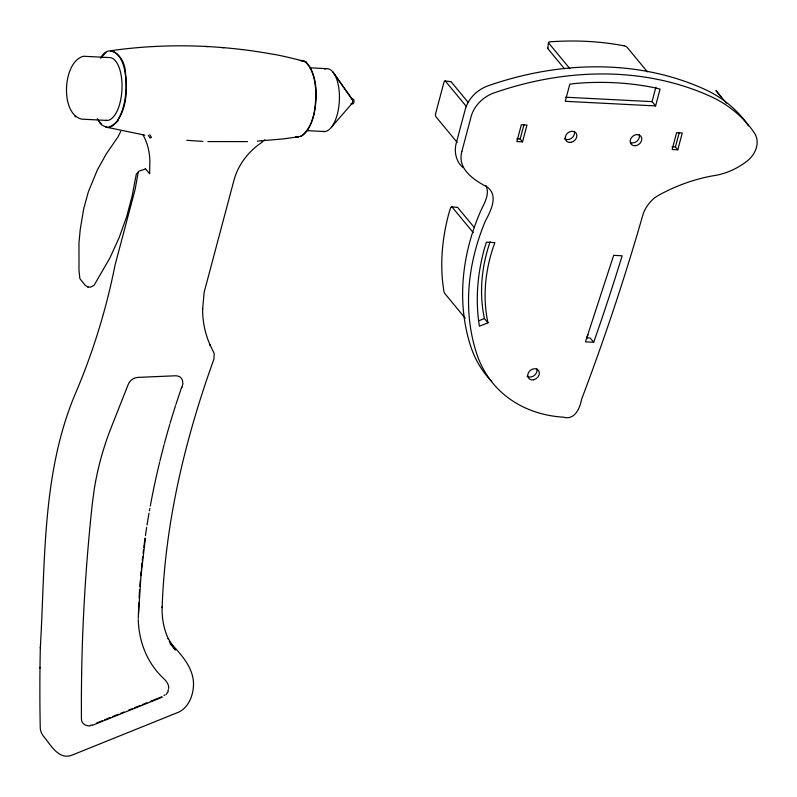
<?xml version="1.0" encoding="UTF-8"?>
<svg xmlns="http://www.w3.org/2000/svg" width="797" height="797" viewBox="0 0 797 797"><rect width="100%" height="100%" fill="white"/><g stroke="black" fill="none" stroke-linecap="round" stroke-linejoin="round"><path stroke-width="1.2" d="M138.23 172.092L135.151 189.287L115.037 265.152C106.35 308.937 93.199 351.806 75.705 392.861L75.566 393.19C41.583 473.139 45.459 562.144 40.338 647.194C39.75 674.123 39.701 701.051 40.258 727.98C40.368 730.939 41.554 733.519 43.237 735.9C50.38 744.239 58.629 760.846 72.437 754.968L178.498 712.219C187.843 707.965 192.605 696.996 193.372 687.233C195.116 668.623 180.799 654.128 169.233 641.655M138.28 618.313L138.857 602.721M88.069 287.04L85.249 285.376L79.879 278.651L78.993 270.372L78.973 243.115L80.228 229.486L83.685 208.924L88.288 192.007L97.403 169.841L106.36 153.791L118.026 136.875L120.686 131.405M39.98 668.055L39.989 667.258M40.328 647.991L40.338 647.194M100.641 57.972C110.046 41.085 125.059 58.051 125.298 71.66C127.689 89.922 127.201 112.546 112.716 125.876C99.745 131.007 119.291 123.505 118.245 119.241C123.336 110.464 125.288 100.253 125.956 90.24C126.494 76.901 125.019 54.266 110.534 50.759C164.062 43.078 218.796 44.483 271.986 54.066C283.483 55.541 316.668 64.726 302.372 60.721C299.811 60.154 299.293 60.672 302.372 60.721M302.073 135.54C314.666 124.651 315.951 105.951 315.732 90.37C315.164 82.33 313.749 74.091 309.674 67.028C302.153 57.653 307.503 63.491 310.003 67.147C317.565 81.374 317.236 98.509 314.098 113.921C312.304 121.074 309.794 128.456 304.494 133.816C303.119 135.55 297.191 137.761 302.432 135.44M139.096 597.999L139.286 594.442A854.404 691.029 -39.6 0 1 139.595 589.76M138.509 614.148L140.93 576.44L145.293 538.732M547.808 48.238L548.545 42.48M182.961 383.516L181.885 387.81M522.513 141.866L516.864 141.577L521.338 124.75L526.986 125.039L522.513 141.866L520.152 139.017L523.988 124.591M655.592 105.921L565.252 101.309L569.815 84.133L576.54 83.366A311.019 251.543 -39.6 0 1 653.321 87.491L660.075 89.095L655.592 105.921L652.056 101.637L655.891 87.222M677.789 149.796L672.15 149.507L676.623 132.681L682.272 132.969L677.789 149.796L675.428 146.937L679.273 132.521M175.908 404.477L181.666 387.133M586.871 337.818L587.957 334.7M593.705 342.282L598.955 327.159A2326.493 1881.637 -39.6 0 0 622.138 255.787L613.67 255.349L585.436 341.863L593.705 342.282L590.159 337.998L586.622 337.818M168.187 691.378L166.244 694.396M100.98 57.892L105.921 52.363M331.452 127.171L352.015 103.49M262.362 142.045C248.923 150.872 238.293 164.341 234.039 179.953L204.181 292.17L202.587 309.336L202.597 308.539C202.538 321.171 204.998 333.853 210.288 345.35L209.86 344.503L214.174 353.45L213.975 358.989C185.143 438.868 165.079 522.513 162.13 607.643L162.14 606.856C161.731 617.974 163.754 629.222 168.565 639.294L168.137 638.447L175.4 650.053L170.06 643.587M264.933 139.874L262.303 141.458L261.924 140.67M96.636 723.048L102.345 720.737M104.626 719.821L110.345 717.519M112.626 716.593L118.345 714.291M120.626 713.375L124.053 711.99M128.626 710.147L132.053 708.772M134.334 707.846L140.053 705.544M142.334 704.628L146.907 702.785M150.334 701.4L161.761 696.797M92.601 725.25L162.249 697.176M479.087 320.653L484.446 318.551A166.364 134.554 -39.6 0 1 490.135 241.72M487.993 322.835L479.415 326.202A213.197 172.431 -39.6 0 1 484.377 248.734L486.409 242.188L494.877 242.627A166.364 134.554 -39.6 0 0 487.993 322.835L484.446 318.551M300.32 136.496L283.274 138.927L257.361 141.099M144.835 169.203L139.057 171.076L136.257 174.294L132.093 196.261L126.554 217.033L119.151 237.626L109.956 257.869L94.076 285.296L90.539 287.149L87.64 286.96M247.469 141.607L207.848 141.567M87.72 725.848L90.111 725.898M309.525 67.785L326.332 68.652M565.422 97.214L652.056 101.637M516.765 138.837L520.152 139.017M672.04 146.768L675.428 146.937M107.236 120.447L81.822 119.151C59.755 114.32 62.555 61.429 83.526 56.258L108.94 57.553A31.501 13.888 -87.1 0 1 121.941 89.981A31.501 13.888 -87.1 0 1 105.493 120.327M306.616 130.628L324.628 131.545M186.797 140.312L202.886 141.388M205.457 46.415L208.087 46.605M221.546 47.501L224.166 47.69M108.462 127.381L105.981 127.092L144.905 135.171M451.55 206.821L457.279 207.369M444.935 80.965L450.644 81.583M623.961 45.778C599.643 41.185 574.747 40.019 550.069 41.813A2.521 1.086 9.3 0 0 548.705 43.068L569.805 68.592M106.34 127.231L101.936 125.009L98.679 120.775M97.314 118.703L100.412 123.226M304.085 61.329L306.417 62.804M463.137 167.579C456.382 162.16 454.071 152.496 455.964 144.247L465.518 108.362C469.114 97.234 478.728 88.577 489.826 85.209A320.474 259.194 -39.6 0 1 704.717 89.324A157.487 127.371 -39.6 0 1 746.829 123.415L748.532 125.906M100.073 123.107L101.319 124.372M74.928 116.342L75.416 116.84M726.406 103.182L715.955 90.529L720.847 96.666M647.413 71.85L627.09 47.272A2.521 0.857 20.6 0 0 623.961 45.778M564.386 68.672L547.967 48.816A2.521 1.086 9.3 0 1 547.977 47.979M468.387 102.644L451.202 81.852A2.521 1.116 -87.1 0 0 450.355 81.702M466.584 106.748L445.483 81.234A2.521 1.116 -87.1 0 0 443.939 82.34L435.66 113.443A2.521 1.116 -87.1 0 0 436.009 116.83L457.109 142.354M474.255 227.494L457.847 207.648A2.521 1.156 -84.5 0 0 456.97 207.489M473.219 232.614L452.118 207.09A2.521 1.156 -84.5 0 0 450.474 208.186L449.07 212.689A219.673 177.661 -39.6 0 0 442.385 279.647L443.7 290.377A2.521 0.677 73.1 0 0 444.905 293.645L465.229 318.222M145.333 168.556L149.667 173.796L149.856 160.366A78.744 63.69 -39.6 0 0 142.872 134.573M332.937 72.059L352.135 99.296M334.361 74.071L352.234 99.446M149.796 134.733L151.49 137.453L149.985 138.001L148.332 135.341M486.04 185.581C490.374 195.484 482.962 205.078 479.465 213.875A222.652 180.072 -39.6 0 0 470.947 346.994A134.514 108.79 -39.6 0 0 491.709 381.374M639.254 134.753A6.296 5.091 -39.6 0 1 637.192 140.949A6.296 5.091 -39.6 0 1 630.716 142.653M574.318 131.435A6.296 5.091 -39.6 0 1 571.618 138.16A6.296 5.091 -39.6 0 1 564.565 138.708M536.809 368.891A6.296 5.091 -39.6 0 1 534.11 375.616A6.296 5.091 -39.6 0 1 527.056 376.164M92.063 724.891A9.444 7.641 -39.6 0 1 90.35 725.409M86.983 725.509A9.444 7.641 -39.6 0 1 81.433 719.053L81.394 702.336A2191.401 1772.369 -39.6 0 1 92.362 503.266L94.315 488.83A310.192 250.876 -39.6 0 1 109.408 432.094L128.197 384.523A9.444 7.641 -39.6 0 1 137.821 377.399L175.43 375.776A9.444 7.641 -39.6 0 1 182.772 382.739M139.854 586.243A854.404 691.029 -39.6 0 1 140.322 580.375M140.73 575.683A854.404 691.029 -39.6 0 1 141.169 570.981M141.398 568.63A854.404 691.029 -39.6 0 1 142.015 562.742M142.274 560.391A854.404 691.029 -39.6 0 1 142.673 556.864M143.091 553.327A854.404 691.029 -39.6 0 1 143.52 549.791M143.819 547.429A854.404 691.029 -39.6 0 1 145.094 537.995M145.433 535.634A854.404 691.029 -39.6 0 1 146.668 527.365M147.046 525.004A854.404 691.029 -39.6 0 1 149.009 513.178M149.428 510.817A854.404 691.029 -39.6 0 1 149.856 508.446M150.284 506.085A854.404 691.029 -39.6 0 1 159.629 462.3M159.918 461.124A854.404 691.029 -39.6 0 1 164.142 444.567M164.451 443.391A854.404 691.029 -39.6 0 1 169.761 424.492M170.1 423.317A854.404 691.029 -39.6 0 1 175.529 405.643M138.27 619.558A120.108 97.134 -39.6 0 0 159.978 674.88L165.059 679.951A24.966 20.194 -39.6 0 1 168.326 685.171A9.464 7.651 -39.6 0 1 168.585 688.459M168.346 689.604A9.464 7.651 -39.6 0 1 167.958 690.74M165.009 694.795A9.464 7.651 -39.6 0 1 163.993 695.582M148.88 172.68A3.148 1.813 -24.8 0 1 148.481 172.371M352.742 99.217A2.401 1.056 -87.1 0 1 353.988 101.996A2.401 1.056 -87.1 0 1 352.194 103.281M351.228 99.226A2.401 1.056 -87.1 0 1 352.623 101.498A2.401 1.056 -87.1 0 1 350.999 103.56M324.578 69.02A31.501 13.888 -87.1 0 1 339.422 99.097A31.501 13.888 -87.1 0 1 322.885 131.425M461.871 151.39C456.96 169.243 474.016 179.992 487.405 187.175C498.842 195.863 490.504 211.364 485.373 221.018A222.652 180.072 -39.6 0 0 476.845 354.137A134.514 108.79 -39.6 0 0 563.439 417.18C574.637 420.437 579.897 408.423 581.491 399.576A2335.947 1889.279 -39.6 0 0 641.226 220.63L642.661 215.618A31.501 25.474 -39.6 0 1 654.955 197.586L659.049 195.046A157.487 127.371 -39.6 0 1 713.205 175.758A62.435 50.5 -39.6 0 0 747.357 160.864A22.635 18.301 -39.6 0 0 754.43 133.049L752.727 130.559A157.487 127.371 -39.6 0 0 710.625 96.457A320.474 259.194 -39.6 0 0 495.724 92.342C484.626 95.71 475.022 104.367 471.416 115.495L461.871 151.39M298.188 136.945L295.697 136.895L298.188 136.945M635.996 145.652A6.296 5.091 -39.6 0 0 641.027 136.407A6.296 5.091 -39.6 0 0 630.915 138.439A6.296 5.091 -39.6 0 0 635.996 145.652M571.06 142.344A6.296 5.091 -39.6 0 0 576.092 133.089A6.296 5.091 -39.6 0 0 565.98 135.121A6.296 5.091 -39.6 0 0 571.06 142.344M533.552 379.8A6.296 5.091 -39.6 0 0 538.583 370.545A6.296 5.091 -39.6 0 0 528.471 372.578A6.296 5.091 -39.6 0 0 533.552 379.8"/></g></svg>
